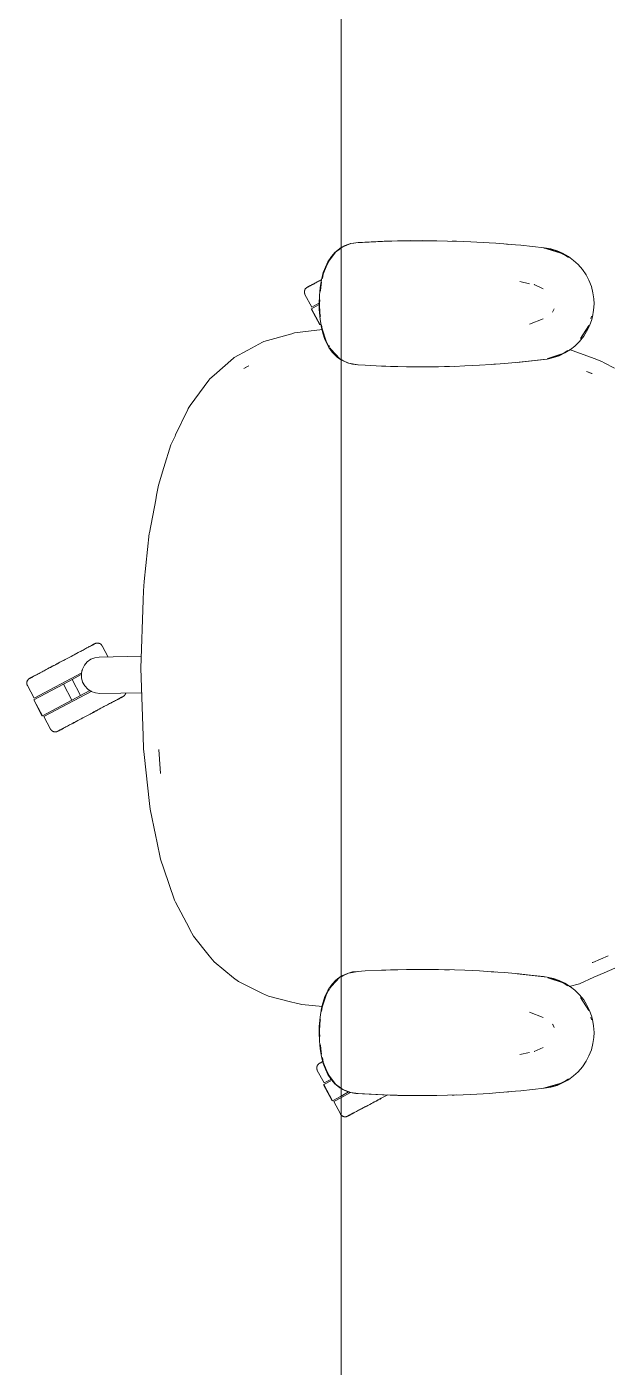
# Model space of a CAD drawing. Header units: millimetres. Extents: x 155927 to 326028, y -36033 to 97293.
# Drawn here: x 186959 to 187408, y 32993 to 34023 of the extents above; entities that cross this region are included whole.
import ezdxf

# ---------------------------------------------------------------- set-up
doc = ezdxf.new("R2010")
doc.units = ezdxf.units.MM
doc.header["$MEASUREMENT"] = 0
doc.layers.add('G-IMPT', color=8, linetype='CONTINUOUS', lineweight=9)
doc.layers.add('I-FURN', color=8, linetype='CONTINUOUS', lineweight=9)

msp = doc.modelspace()

# ---------------------------------------------------------------- linework, layer by layer
at = {"layer": 'G-IMPT'}
for p, q in [((187208.3, 33856), (187202.1, 33853.6)), ((187208.1, 33856), (187206.8, 33855.6)), ((187208.1, 33856), (187210.5, 33856.4)), ((187208.3, 33856), (187212.2, 33856.6)), ((187212.2, 33856.7), (187210.5, 33856.4)), ((187234, 33857.8), (187212.2, 33856.7)), ((187232.7, 33857.7), (187212.2, 33856.7)), ((187212.2, 33856.7), (187213.8, 33856.8)), ((187234, 33857.8), (187213.8, 33856.8)), ((187254.1, 33858.3), (187232.7, 33857.7)), ((187244.3, 33858.1), (187232.7, 33857.7)), ((187232.7, 33857.7), (187234, 33857.8)), ((187254.1, 33858.3), (187234, 33857.8)), ((187254.1, 33858.3), (187244.3, 33858.1)), ((187244.3, 33858.1), (187263.5, 33858.3)), ((187274.3, 33858.2), (187244.3, 33858.1)), ((187252.1, 33858.2), (187250.2, 33858.2)), ((187254.1, 33858.2), (187252.1, 33858.2)), ((187274.3, 33858.2), (187254.1, 33858.3)), ((187274.3, 33858.2), (187263.5, 33858.3)), ((187274.3, 33858.2), (187282.7, 33858)), ((187294.5, 33857.7), (187282.7, 33858)), ((187287.7, 33857.9), (187286.2, 33857.9)), ((187289.6, 33857.8), (187287.7, 33857.9)), ((187294.5, 33857.7), (187300.5, 33857.4)), ((187314.7, 33856.6), (187300.5, 33857.4)), ((187319.8, 33856.3), (187314.7, 33856.6)), ((187319.8, 33856.3), (187334.8, 33855)), ((187190.6, 33842.1), (187193.3, 33846.2)), ((187196.5, 33849.4), (187191.3, 33842.6)), ((187193.3, 33846.2), (187196, 33849.2)), ((187199.7, 33852.3), (187196, 33849.2)), ((187200.4, 33852.3), (187196.5, 33849.4)), ((187200.9, 33853), (187199.7, 33852.3)), ((187203.1, 33854.2), (187200.9, 33853)), ((187202.1, 33853.6), (187200.9, 33852.7)), ((187203.1, 33854.2), (187206.8, 33855.6)), ((187327.9, 33855.6), (187329.6, 33855.4)), ((187334.8, 33855), (187338.9, 33854.7)), ((187338.9, 33854.7), (187356.9, 33852.8)), ((187356.4, 33852.8), (187368.8, 33848.9)), ((187356.4, 33852.8), (187359.7, 33851.8)), ((187356.9, 33852.8), (187361.9, 33851.9)), ((187365.3, 33850.7), (187356.9, 33852.6)), ((187368.8, 33848.9), (187359.7, 33851.8)), ((187366.8, 33850.4), (187361.9, 33851.9)), ((187365.3, 33850.7), (187373.4, 33847)), ((187371, 33848.6), (187366.8, 33850.4)), ((187371, 33848.6), (187375.5, 33846.1)), ((187375.5, 33845.4), (187373.4, 33847)), ((187379.5, 33843.1), (187375.5, 33846.1)), ((187187.1, 33832.6), (187189.4, 33838.2)), ((187187.1, 33833.7), (187188.7, 33838)), ((187190.6, 33842.1), (187188.7, 33838)), ((187191.3, 33842.6), (187189.4, 33838.2)), ((187379.5, 33843.1), (187383, 33839.9)), ((187386.3, 33836.1), (187383, 33839.9)), ((187389.1, 33831.9), (187386.3, 33836.1)), ((187184.7, 33822.3), (187185.6, 33828.2)), ((187185.8, 33826.4), (187185.1, 33822.6)), ((187187.1, 33833.7), (187185.6, 33828.2)), ((187187.1, 33832.6), (187186.4, 33829.1)), ((187338.2, 33826.8), (187345.6, 33825.2)), ((187389.1, 33831.9), (187391.3, 33827.8)), ((187391.3, 33827.8), (187393.2, 33823)), ((187183.9, 33809.8), (187184.1, 33816.2)), ((187184.7, 33822.3), (187184.1, 33816.2)), ((187185.1, 33822.6), (187184.9, 33819.4)), ((187356, 33821.2), (187349.2, 33824.5)), ((187349.5, 33824.4), (187349.2, 33824.5)), ((187394.4, 33818.2), (187393.2, 33823)), ((187394.4, 33818.2), (187395.1, 33813.7)), ((187184, 33805.3), (187183.9, 33809.8)), ((187184, 33805.3), (187184.6, 33798)), ((187184.5, 33812.9), (187184.3, 33809.8)), ((187184.5, 33802.6), (187184.3, 33809.8)), ((187364.6, 33806), (187363.6, 33803.8)), ((187394.9, 33804.8), (187394.1, 33799.8)), ((187395.2, 33809.8), (187394.9, 33804.8)), ((187395.2, 33809.8), (187395.1, 33813.7)), ((187184.5, 33802.6), (187184.9, 33799.9)), ((187185.7, 33791.2), (187184.6, 33798)), ((187345.7, 33794.1), (187356.1, 33798.2)), ((187363.6, 33803.8), (187363.3, 33803.3)), ((187391.8, 33792.9), (187393.5, 33797.7)), ((187392.7, 33798.1), (187393.3, 33800.2)), ((187394.1, 33799.8), (187393.5, 33797.7)), ((187162.8, 33786.8), (187141.5, 33780.8)), ((187162.8, 33786.8), (187165.1, 33787.5)), ((187186.4, 33789.9), (187165.1, 33787.5)), ((187186.7, 33787.3), (187185.7, 33791.2)), ((187185.8, 33793.7), (187186.2, 33790.4)), ((187186.2, 33790.4), (187189.3, 33781)), ((187186.7, 33787.3), (187188.4, 33782.2)), ((187384.1, 33780.9), (187387.3, 33784.9)), ((187391.1, 33793), (187384.8, 33783.1)), ((187389, 33789.3), (187384.8, 33783.1)), ((187389.5, 33788.4), (187387.3, 33784.9)), ((187391.1, 33793), (187389, 33789.3)), ((187391.8, 33792.9), (187389.5, 33788.4)), ((187129.1, 33774.2), (187118.7, 33768.6)), ((187140.4, 33780.2), (187129.1, 33774.2)), ((187141.5, 33780.8), (187140.4, 33780.2)), ((187188.4, 33782.2), (187190.6, 33777.6)), ((187189.3, 33781), (187190.7, 33778.5)), ((187190.6, 33777.6), (187191.4, 33776.2)), ((187191, 33778.1), (187191.9, 33776.6)), ((187193.9, 33772.7), (187191.4, 33776.2)), ((187192.3, 33775.8), (187194.2, 33772.7)), ((187193, 33774.8), (187199.9, 33767.4)), ((187193, 33774.8), (187193.9, 33773.8)), ((187371.5, 33771.6), (187375.1, 33774)), ((187372.8, 33772), (187377.2, 33774.7)), ((187376.3, 33774.6), (187395.2, 33767.7)), ((187380.5, 33777.3), (187377.2, 33774.7)), ((187384.1, 33780.9), (187380.5, 33777.3)), ((187103.2, 33755), (187118, 33768)), ((187118, 33768), (187118.7, 33768.6)), ((187196.7, 33769.7), (187193.9, 33772.7)), ((187194.2, 33773.5), (187197.5, 33769.6)), ((187194.2, 33772.7), (187199.9, 33767.4)), ((187196.7, 33769.7), (187198, 33768.6)), ((187199.9, 33767.4), (187197.5, 33769.6)), ((187200.9, 33766.6), (187198, 33768.6)), ((187202.2, 33766.3), (187200.9, 33766.9)), ((187201.3, 33766.4), (187205.6, 33764.4)), ((187202.2, 33766.3), (187206.4, 33764.2)), ((187209.5, 33763.3), (187205.6, 33764.4)), ((187206.4, 33764.2), (187213.8, 33762.8)), ((187213.6, 33762.8), (187209.5, 33763.3)), ((187316.1, 33763.1), (187326.3, 33763.9)), ((187318.1, 33763.3), (187319.5, 33763.4)), ((187337.7, 33764.8), (187326.3, 33763.9)), ((187359.2, 33767.2), (187336.2, 33764.7)), ((187336.2, 33764.7), (187356.4, 33766.9)), ((187359.2, 33767.2), (187337.7, 33764.8)), ((187359.2, 33767.2), (187356.4, 33766.9)), ((187359.2, 33767.2), (187364.1, 33768.4)), ((187359.2, 33767.4), (187362.3, 33768)), ((187371.5, 33771.6), (187359.7, 33767.8)), ((187368.8, 33770.7), (187359.7, 33767.8)), ((187362.3, 33768), (187371.5, 33771.6)), ((187368.3, 33769.8), (187364.1, 33768.4)), ((187372.8, 33772), (187368.3, 33769.8)), ((187371.5, 33771.6), (187368.8, 33770.7)), ((187395.2, 33767.7), (187401.2, 33765.5)), ((187402.9, 33764.5), (187401.2, 33765.5)), ((187410.9, 33760.4), (187402.9, 33764.5)), ((187103.2, 33755), (187100, 33752.2)), ((187126, 33760), (187129.9, 33762)), ((187126, 33760), (187128.3, 33761.2)), ((187128.3, 33761.2), (187129.9, 33762)), ((187219.2, 33762.5), (187213.6, 33762.8)), ((187219.2, 33762.5), (187231.8, 33761.9)), ((187235.3, 33761.8), (187231.8, 33761.9)), ((187251, 33761.4), (187235.3, 33761.8)), ((187238.7, 33761.7), (187242, 33761.6)), ((187244.3, 33761.6), (187242, 33761.6)), ((187251, 33761.4), (187255.5, 33761.4)), ((187255.5, 33761.4), (187270.2, 33761.4)), ((187275.7, 33761.4), (187270.2, 33761.4)), ((187275.7, 33761.4), (187288, 33761.7)), ((187282.5, 33761.6), (187280.4, 33761.6)), ((187284.1, 33761.7), (187282.5, 33761.6)), ((187295.9, 33762), (187288, 33761.7)), ((187295.9, 33762), (187307.2, 33762.6)), ((187316.1, 33763.1), (187307.2, 33762.6)), ((187318.1, 33763.3), (187316.2, 33763.2)), ((187393.9, 33756.1), (187389.4, 33757.7)), ((187389.4, 33757.7), (187393.3, 33756.3)), ((187393.9, 33756.1), (187393.3, 33756.3)), ((187084.7, 33731.7), (187099.2, 33751.2)), ((187099.2, 33751.2), (187100, 33752.2)), ((187082.9, 33728.6), (187073.6, 33709)), ((187082.9, 33728.6), (187083.3, 33729.3)), ((187084.2, 33730.9), (187083.3, 33729.3)), ((187084.7, 33731.7), (187084.2, 33730.9)), ((187070, 33701.3), (187073.2, 33708.1)), ((187073.6, 33709), (187073.2, 33708.1)), ((187070, 33701.3), (187064.6, 33684)), ((187064.6, 33684), (187060.5, 33670.4)), ((187058.3, 33659.2), (187059, 33662.8)), ((187060.5, 33670.4), (187059, 33662.8)), ((187058.3, 33659.2), (187053.4, 33633.8)), ((187053.3, 33633.3), (187049.5, 33596.3)), ((187053.3, 33633.3), (187053.4, 33633.8)), ((187048.6, 33582), (187048.8, 33589.3)), ((187049.5, 33596.3), (187048.8, 33589.3)), ((187046.9, 33529.8), (187048.6, 33582)), ((187048.6, 33477.7), (187046.9, 33529.8)), ((187048.6, 33477.7), (187049, 33467.7)), ((187049.4, 33463.4), (187049, 33467.7)), ((187060.8, 33467.2), (187062.1, 33448.9)), ((187060.8, 33467.2), (187061.5, 33455.9)), ((187049.4, 33463.4), (187053.6, 33425.9)), ((187062.1, 33448.9), (187061.5, 33455.9)), ((187054.1, 33421.5), (187053.6, 33425.9)), ((187058.4, 33400.5), (187054.1, 33421.5)), ((187058.4, 33400.5), (187059.2, 33396.9)), ((187059.2, 33396.9), (187062, 33383)), ((187064.6, 33375.6), (187062, 33383)), ((187064.6, 33375.6), (187072.7, 33351.5)), ((187073.6, 33349.9), (187072.7, 33351.5)), ((187083.9, 33330.3), (187073.6, 33349.9)), ((187083.9, 33330.3), (187084.6, 33329)), ((187087.3, 33323.8), (187084.6, 33329)), ((187087.3, 33323.8), (187099.5, 33308.7)), ((187103.3, 33304), (187099.5, 33308.7)), ((187118.2, 33291.9), (187103.3, 33304)), ((187393.9, 33303.6), (187394.2, 33303.7)), ((187406, 33308.7), (187394.2, 33303.7)), ((187118.2, 33291.9), (187121.9, 33288.9)), ((187193, 33284.8), (187199.9, 33292.2)), ((187196.7, 33289.9), (187193.9, 33286.9)), ((187194.2, 33286.9), (187199.9, 33292.2)), ((187194.2, 33286.1), (187197.5, 33290)), ((187196.7, 33289.9), (187198, 33291.1)), ((187199.9, 33292.2), (187197.5, 33290)), ((187200.9, 33293), (187198, 33291.1)), ((187202.2, 33293.3), (187200.9, 33292.7)), ((187201.3, 33293.3), (187205.6, 33295.2)), ((187202.2, 33293.3), (187206.4, 33295.4)), ((187209.5, 33296.3), (187205.6, 33295.2)), ((187206.4, 33295.4), (187213.8, 33296.8)), ((187213.6, 33296.8), (187209.5, 33296.3)), ((187219.2, 33297.1), (187213.6, 33296.8)), ((187219.2, 33297.1), (187231.8, 33297.7)), ((187235.3, 33297.8), (187231.8, 33297.7)), ((187251, 33298.2), (187235.3, 33297.8)), ((187238.7, 33297.9), (187242, 33298)), ((187244.3, 33298), (187242, 33298)), ((187251, 33298.2), (187255.5, 33298.3)), ((187255.5, 33298.3), (187270.2, 33298.3)), ((187275.7, 33298.2), (187270.2, 33298.3)), ((187275.7, 33298.2), (187288, 33297.9)), ((187282.5, 33298), (187280.4, 33298)), ((187284.1, 33298), (187282.5, 33298)), ((187295.9, 33297.6), (187288, 33297.9)), ((187295.9, 33297.6), (187307.2, 33297.1)), ((187316.1, 33296.5), (187307.2, 33297.1)), ((187316.1, 33296.5), (187326.3, 33295.8)), ((187318.1, 33296.4), (187316.2, 33296.4)), ((187318.1, 33296.4), (187319.5, 33296.2)), ((187337.7, 33294.8), (187326.3, 33295.8)), ((187359.2, 33292.4), (187336.2, 33294.9)), ((187336.2, 33294.9), (187356.4, 33292.8)), ((187359.2, 33292.4), (187337.7, 33294.8)), ((187359.2, 33292.4), (187356.4, 33292.8)), ((187359.2, 33292.4), (187364.1, 33291.3)), ((187359.2, 33292.2), (187362.3, 33291.6)), ((187371.5, 33288), (187359.7, 33291.8)), ((187368.8, 33288.9), (187359.7, 33291.8)), ((187362.3, 33291.6), (187371.5, 33288)), ((187368.3, 33289.8), (187364.1, 33291.3)), ((187372.8, 33287.6), (187368.3, 33289.8)), ((187384, 33287.3), (187395.1, 33292.2)), ((187395.1, 33292.2), (187403, 33295.6)), ((187403, 33295.6), (187411.1, 33299.2)), ((187121.9, 33288.9), (187129.1, 33285.4)), ((187140.5, 33279.7), (187129.1, 33285.4)), ((187140.5, 33279.7), (187144.9, 33277.6)), ((187188.4, 33277.4), (187190.6, 33282)), ((187189.3, 33278.6), (187190.7, 33281.1)), ((187190.6, 33282), (187191.4, 33283.4)), ((187191, 33281.5), (187191.9, 33283)), ((187193.9, 33286.9), (187191.4, 33283.4)), ((187192.3, 33283.8), (187194.2, 33286.9)), ((187193, 33284.8), (187193.9, 33285.8)), ((187371.5, 33288), (187368.8, 33288.9)), ((187371.5, 33288), (187375.1, 33285.6)), ((187372.8, 33287.6), (187377.2, 33284.9)), ((187384, 33287.3), (187376.2, 33285.1)), ((187380.5, 33282.3), (187377.2, 33284.9)), ((187384.1, 33278.7), (187380.5, 33282.3)), ((187144.9, 33277.6), (187162.8, 33273.2)), ((187162.8, 33273.2), (187165.2, 33272.6)), ((187170.5, 33271.3), (187165.2, 33272.6)), ((187186.4, 33269.9), (187170.5, 33271.3)), ((187186.7, 33272.3), (187185.7, 33268.4)), ((187185.8, 33265.9), (187186.2, 33269.2)), ((187186.2, 33269.2), (187189.3, 33278.6)), ((187186.7, 33272.3), (187188.4, 33277.4)), ((187384.1, 33278.7), (187387.3, 33274.8)), ((187391.1, 33266.6), (187384.8, 33276.6)), ((187389, 33270.3), (187384.8, 33276.6)), ((187389.5, 33271.2), (187387.3, 33274.8)), ((187391.1, 33266.6), (187389, 33270.3)), ((187391.8, 33266.7), (187389.5, 33271.2)), ((187184, 33254.3), (187184.6, 33261.6)), ((187184.5, 33257), (187184.9, 33259.8)), ((187185.7, 33268.4), (187184.6, 33261.6)), ((187345.7, 33265.5), (187356.1, 33261.4)), ((187391.8, 33266.7), (187393.5, 33261.9)), ((187392.7, 33261.5), (187393.3, 33259.5)), ((187394.1, 33259.8), (187393.5, 33261.9)), ((187394.9, 33254.9), (187394.1, 33259.8)), ((187184, 33254.3), (187183.9, 33249.8)), ((187183.9, 33249.8), (187184.1, 33243.5)), ((187184.5, 33257), (187184.3, 33249.8)), ((187184.5, 33246.7), (187184.3, 33249.8)), ((187363.6, 33255.9), (187363.3, 33256.3)), ((187364.6, 33253.6), (187363.6, 33255.9)), ((187395.2, 33249.8), (187394.9, 33254.9)), ((187395.2, 33249.8), (187395.1, 33246)), ((187184.7, 33237.3), (187184.1, 33243.5)), ((187185.1, 33237), (187184.9, 33240.2)), ((187356, 33238.4), (187349.2, 33235.2)), ((187394.4, 33241.4), (187393.2, 33236.6)), ((187394.4, 33241.4), (187395.1, 33246)), ((187184.7, 33237.3), (187185.6, 33231.4)), ((187185.8, 33233.2), (187185.1, 33237)), ((187187.1, 33225.9), (187185.6, 33231.4)), ((187187.1, 33227), (187186.4, 33230.5)), ((187338.2, 33232.8), (187345.6, 33234.4)), ((187349.5, 33235.2), (187349.2, 33235.2)), ((187389.1, 33227.7), (187386.3, 33223.5)), ((187389.1, 33227.7), (187391.3, 33231.9)), ((187391.3, 33231.9), (187393.2, 33236.6)), ((187187.1, 33227), (187189.4, 33221.4)), ((187187.1, 33225.9), (187188.7, 33221.6)), ((187190.6, 33217.5), (187188.7, 33221.6)), ((187191.3, 33217), (187189.4, 33221.4)), ((187190.6, 33217.5), (187193.3, 33213.5)), ((187379.5, 33216.5), (187383, 33219.7)), ((187386.3, 33223.5), (187383, 33219.7)), ((187196.5, 33210.2), (187191.3, 33217)), ((187193.3, 33213.5), (187196, 33210.4)), ((187199.7, 33207.3), (187196, 33210.4)), ((187200.4, 33207.3), (187196.5, 33210.2)), ((187200.9, 33206.7), (187199.7, 33207.3)), ((187356.4, 33206.9), (187368.8, 33210.7)), ((187356.4, 33206.9), (187359.7, 33207.8)), ((187365.3, 33208.9), (187356.9, 33207)), ((187356.9, 33206.9), (187361.9, 33207.8)), ((187368.8, 33210.7), (187359.7, 33207.8)), ((187366.8, 33209.2), (187361.9, 33207.8)), ((187365.3, 33208.9), (187373.4, 33212.6)), ((187371, 33211), (187366.8, 33209.2)), ((187371, 33211), (187375.5, 33213.5)), ((187375.5, 33214.2), (187373.4, 33212.6)), ((187379.5, 33216.5), (187375.5, 33213.5)), ((187202.1, 33206), (187200.9, 33206.9)), ((187203.1, 33205.4), (187200.9, 33206.7)), ((187208.3, 33203.6), (187202.1, 33206)), ((187203.1, 33205.4), (187206.8, 33204)), ((187208.1, 33203.6), (187206.8, 33204)), ((187208.1, 33203.6), (187210.5, 33203.2)), ((187208.3, 33203.6), (187212.2, 33203.1)), ((187212.2, 33202.9), (187210.5, 33203.2)), ((187232.7, 33201.9), (187212.2, 33202.9)), ((187234, 33201.8), (187212.2, 33202.9)), ((187212.2, 33202.9), (187213.8, 33202.8)), ((187234, 33201.8), (187213.8, 33202.8)), ((187254.1, 33201.4), (187232.7, 33201.9)), ((187244.3, 33201.5), (187232.7, 33201.9)), ((187232.7, 33201.9), (187234, 33201.8)), ((187254.1, 33201.4), (187234, 33201.8)), ((187274.3, 33201.4), (187244.3, 33201.5)), ((187254.1, 33201.4), (187244.3, 33201.5)), ((187244.3, 33201.5), (187263.5, 33201.3)), ((187252.1, 33201.4), (187250.2, 33201.5)), ((187254.1, 33201.4), (187252.1, 33201.4)), ((187274.3, 33201.4), (187254.1, 33201.4)), ((187274.3, 33201.4), (187263.5, 33201.3)), ((187274.3, 33201.4), (187282.7, 33201.6)), ((187294.5, 33202), (187282.7, 33201.6)), ((187287.7, 33201.7), (187286.2, 33201.7)), ((187289.6, 33201.8), (187287.7, 33201.7)), ((187294.5, 33202), (187300.5, 33202.2)), ((187314.7, 33203), (187300.5, 33202.2)), ((187319.8, 33203.4), (187314.7, 33203)), ((187319.8, 33203.4), (187334.8, 33204.6)), ((187327.9, 33204), (187329.6, 33204.2)), ((187334.8, 33204.6), (187338.9, 33205)), ((187338.9, 33205), (187356.9, 33206.9))]:
    msp.add_line(p, q, dxfattribs=at)
at = {"layer": 'I-FURN'}
for p, q in [((187200.9, 32807.6), (187200.9, 34207.6)), ((187200.9, 34207.6), (187200.9, 32807.6)), ((187180, 33825.2), (187179.4, 33824.9)), ((187180.6, 33825.6), (187180, 33825.2)), ((187181.3, 33825.9), (187180.6, 33825.6)), ((187182, 33826.3), (187181.3, 33825.9)), ((187182.7, 33826.7), (187182, 33826.3)), ((187183.5, 33827.1), (187182.7, 33826.7)), ((187184.2, 33827.5), (187183.5, 33827.1)), ((187185, 33827.9), (187184.2, 33827.5)), ((187185.9, 33828.4), (187185, 33827.9)), ((187172.6, 33819.6), (187172.7, 33819.8)), ((187172.6, 33819.5), (187172.6, 33819.6)), ((187172.6, 33819.3), (187172.6, 33819.5)), ((187172.6, 33819.1), (187172.6, 33819.3)), ((187172.6, 33819), (187172.6, 33819.1)), ((187172.6, 33818.8), (187172.6, 33819)), ((187172.6, 33818.7), (187172.6, 33818.8)), ((187172.6, 33818.5), (187172.6, 33818.7)), ((187172.6, 33818.3), (187172.6, 33818.5)), ((187172.6, 33818.2), (187172.6, 33818.3)), ((187172.7, 33818), (187172.6, 33818.2)), ((187172.7, 33819.9), (187172.8, 33820.1)), ((187172.7, 33819.8), (187172.7, 33819.9)), ((187172.7, 33817.9), (187172.7, 33818)), ((187172.7, 33817.7), (187172.7, 33817.9)), ((187172.8, 33817.6), (187172.7, 33817.7)), ((187172.8, 33820.2), (187172.9, 33820.4)), ((187172.8, 33820.1), (187172.8, 33820.2)), ((187172.8, 33817.4), (187172.8, 33817.6)), ((187172.9, 33817.3), (187172.8, 33817.4)), ((187172.9, 33820.5), (187173, 33820.7)), ((187172.9, 33820.4), (187172.9, 33820.5)), ((187173, 33817.1), (187172.9, 33817.3)), ((187173, 33820.7), (187173.1, 33820.8)), ((187173, 33817), (187173, 33817.1)), ((187173, 33817), (187178.2, 33807.3)), ((187173.1, 33820.8), (187173.2, 33821)), ((187173.2, 33821.1), (187173.3, 33821.2)), ((187173.2, 33821), (187173.2, 33821.1)), ((187173.3, 33821.2), (187173.4, 33821.4)), ((187173.4, 33821.4), (187173.5, 33821.5)), ((187173.5, 33821.5), (187173.6, 33821.6)), ((187173.6, 33821.6), (187173.8, 33821.7)), ((187173.8, 33821.7), (187173.9, 33821.8)), ((187173.9, 33821.8), (187174, 33821.9)), ((187174, 33821.9), (187174.1, 33822)), ((187174.1, 33822), (187174.3, 33822.1)), ((187174.3, 33822.1), (187174.4, 33822.2)), ((187174.4, 33822.2), (187174.5, 33822.3)), ((187174.5, 33822.3), (187174.7, 33822.4)), ((187174.7, 33822.4), (187174.8, 33822.5)), ((187174.8, 33822.5), (187174.7, 33822.4)), ((187174.7, 33822.4), (187174.7, 33822.4)), ((187174.7, 33822.4), (187174.7, 33822.4)), ((187174.7, 33822.4), (187174.7, 33822.4)), ((187174.7, 33822.4), (187174.7, 33822.4)), ((187174.8, 33822.5), (187174.9, 33822.5)), ((187175, 33822.5), (187174.8, 33822.5)), ((187174.9, 33822.5), (187175, 33822.6)), ((187175, 33822.6), (187175.2, 33822.7)), ((187175.1, 33822.6), (187175, 33822.5)), ((187175.3, 33822.7), (187175.1, 33822.6)), ((187175.2, 33822.7), (187175.4, 33822.8)), ((187175.6, 33822.9), (187175.3, 33822.7)), ((187175.4, 33822.8), (187175.7, 33822.9)), ((187175.8, 33823), (187175.6, 33822.9)), ((187175.7, 33822.9), (187176, 33823.1)), ((187176.2, 33823.2), (187175.8, 33823)), ((187176, 33823.1), (187176.3, 33823.3)), ((187176.5, 33823.4), (187176.2, 33823.2)), ((187176.3, 33823.3), (187176.7, 33823.5)), ((187176.9, 33823.6), (187176.5, 33823.4)), ((187176.7, 33823.5), (187177.1, 33823.7)), ((187177.3, 33823.8), (187176.9, 33823.6)), ((187177.1, 33823.7), (187177.5, 33823.9)), ((187177.8, 33824.1), (187177.3, 33823.8)), ((187177.5, 33823.9), (187178, 33824.2)), ((187178.3, 33824.3), (187177.8, 33824.1)), ((187178, 33824.2), (187178.5, 33824.5)), ((187178.8, 33824.6), (187178.3, 33824.3)), ((187178.5, 33824.5), (187179.1, 33824.7)), ((187179.4, 33824.9), (187178.8, 33824.6)), ((187179.1, 33824.7), (187179.7, 33825.1)), ((187177.8, 33806), (187184.4, 33793.6)), ((187178, 33806), (187183.3, 33808.9)), ((187184.6, 33793.7), (187178, 33806)), ((187178.2, 33807.3), (187183.8, 33810.3)), ((187184.7, 33793.7), (187184.6, 33793.7)), ((187008.8, 33547.1), (187008.3, 33546.8)), ((187008.5, 33547), (187009, 33547.2)), ((187009.2, 33547.3), (187008.8, 33547.1)), ((187009, 33547.2), (187009.4, 33547.4)), ((187009.6, 33547.5), (187009.2, 33547.3)), ((187009.4, 33547.4), (187009.8, 33547.6)), ((187010, 33547.7), (187009.6, 33547.5)), ((187009.8, 33547.6), (187010.2, 33547.8)), ((187010.3, 33547.9), (187010, 33547.7)), ((187010.2, 33547.8), (187010.5, 33548)), ((187010.6, 33548.1), (187010.3, 33547.9)), ((187010.5, 33548), (187010.8, 33548.1)), ((187010.9, 33548.2), (187010.6, 33548.1)), ((187010.8, 33548.1), (187011, 33548.3)), ((187011.1, 33548.3), (187010.9, 33548.2)), ((187011, 33548.3), (187011.2, 33548.4)), ((187011.3, 33548.4), (187011.1, 33548.3)), ((187011.2, 33548.4), (187011.4, 33548.5)), ((187011.4, 33548.5), (187011.3, 33548.4)), ((187011.5, 33548.6), (187011.4, 33548.5)), ((187011.4, 33548.5), (187011.5, 33548.5)), ((187011.5, 33548.5), (187011.6, 33548.6)), ((187011.6, 33548.6), (187011.5, 33548.6)), ((187011.6, 33548.6), (187011.8, 33548.7)), ((187011.6, 33548.6), (187011.6, 33548.6)), ((187011.6, 33548.6), (187011.6, 33548.6)), ((187011.6, 33548.6), (187011.6, 33548.6)), ((187011.8, 33548.7), (187011.9, 33548.7)), ((187011.9, 33548.7), (187012.1, 33548.8)), ((187012.1, 33548.8), (187012.2, 33548.9)), ((187012.2, 33548.9), (187012.4, 33548.9)), ((187012.4, 33548.9), (187012.5, 33548.9)), ((187012.5, 33548.9), (187012.7, 33549)), ((187012.7, 33549), (187012.8, 33549)), ((187012.8, 33549), (187013, 33549)), ((187013, 33549), (187013.2, 33549.1)), ((187013.2, 33549.1), (187013.3, 33549.1)), ((187013.3, 33549.1), (187013.5, 33549.1)), ((187013.5, 33549.1), (187013.6, 33549.1)), ((187013.6, 33549.1), (187013.8, 33549.1)), ((187013.8, 33549.1), (187014, 33549)), ((187014, 33549), (187014.1, 33549)), ((187014.1, 33549), (187014.3, 33549)), ((187014.3, 33549), (187014.4, 33549)), ((187014.4, 33549), (187014.6, 33548.9)), ((187014.6, 33548.9), (187014.7, 33548.9)), ((187014.7, 33548.9), (187014.9, 33548.8)), ((187014.9, 33548.8), (187015, 33548.8)), ((187015, 33548.8), (187015.2, 33548.7)), ((187015.2, 33548.7), (187015.3, 33548.6)), ((187015.3, 33548.6), (187015.5, 33548.6)), ((187015.5, 33548.6), (187015.6, 33548.5)), ((187015.6, 33548.5), (187015.8, 33548.4)), ((187015.8, 33548.4), (187015.9, 33548.3)), ((187015.9, 33548.3), (187016, 33548.2)), ((187016, 33548.2), (187016.1, 33548.1)), ((187016.1, 33548.1), (187016.3, 33548)), ((187016.3, 33548), (187016.4, 33547.9)), ((187016.4, 33547.9), (187016.5, 33547.8)), ((187016.5, 33547.8), (187016.6, 33547.6)), ((187016.6, 33547.6), (187016.7, 33547.5)), ((187016.7, 33547.5), (187016.8, 33547.4)), ((187016.8, 33547.4), (187016.9, 33547.2)), ((187016.9, 33547.2), (187017, 33547.1)), ((187017, 33547.1), (187017, 33547)), ((186988.2, 33536.2), (186989.2, 33536.7)), ((186989.8, 33537), (186988.8, 33536.4)), ((186989.2, 33536.7), (186990.2, 33537.2)), ((186990.8, 33537.5), (186989.8, 33537)), ((186990.2, 33537.2), (186991.2, 33537.7)), ((186991.7, 33538), (186990.8, 33537.5)), ((186991.2, 33537.7), (186992.2, 33538.3)), ((186992.7, 33538.5), (186991.7, 33538)), ((186992.2, 33538.3), (186993.2, 33538.8)), ((186993.7, 33539.1), (186992.7, 33538.5)), ((186993.2, 33538.8), (186994.1, 33539.3)), ((186994.6, 33539.6), (186993.7, 33539.1)), ((186994.1, 33539.3), (186995.1, 33539.8)), ((186995.6, 33540.1), (186994.6, 33539.6)), ((186995.1, 33539.8), (186996, 33540.3)), ((186996.5, 33540.6), (186995.6, 33540.1)), ((186996, 33540.3), (186996.9, 33540.8)), ((186997.4, 33541.1), (186996.5, 33540.6)), ((186996.9, 33540.8), (186997.8, 33541.3)), ((186998.3, 33541.5), (186997.4, 33541.1)), ((186997.8, 33541.3), (186998.7, 33541.7)), ((186999.2, 33542), (186998.3, 33541.5)), ((186998.7, 33541.7), (186999.6, 33542.2)), ((187000.1, 33542.5), (186999.2, 33542)), ((186999.6, 33542.2), (187000.4, 33542.7)), ((187000.9, 33542.9), (187000.1, 33542.5)), ((187001.7, 33543.3), (187000.9, 33542.9)), ((187002.5, 33543.7), (187001.7, 33543.3)), ((187003.3, 33544.2), (187002.5, 33543.7)), ((187004, 33544.5), (187003.3, 33544.2)), ((187004.7, 33544.9), (187004, 33544.5)), ((187005.4, 33545.3), (187004.7, 33544.9)), ((187006, 33545.6), (187005.4, 33545.3)), ((187006.6, 33546), (187006, 33545.6)), ((187007.2, 33546.3), (187006.6, 33546)), ((187006.9, 33546.1), (187007.5, 33546.4)), ((187007.8, 33546.6), (187007.2, 33546.3)), ((187007.5, 33546.4), (187008, 33546.7)), ((187008.3, 33546.8), (187007.8, 33546.6)), ((187008, 33546.7), (187008.5, 33547)), ((187008.4, 33536.6), (187011.5, 33537.8)), ((187011.5, 33537.8), (187014.9, 33538.3)), ((187014.9, 33538.3), (187047.2, 33538.9)), ((187017, 33547), (187017.1, 33546.9)), ((187021.8, 33538.1), (187017.1, 33546.9)), ((186970.1, 33526.5), (186969.4, 33526.1)), ((186970.9, 33526.9), (186970.1, 33526.5)), ((186971.7, 33527.4), (186970.9, 33526.9)), ((186972.5, 33527.8), (186971.7, 33527.4)), ((186973.4, 33528.3), (186972.5, 33527.8)), ((186974.2, 33528.7), (186973.4, 33528.3)), ((186975.1, 33529.2), (186974.2, 33528.7)), ((186976, 33529.7), (186975.1, 33529.2)), ((186975.5, 33529.4), (186976.4, 33529.9)), ((186976.9, 33530.2), (186976, 33529.7)), ((186976.4, 33529.9), (186977.4, 33530.4)), ((186977.9, 33530.7), (186976.9, 33530.2)), ((186977.4, 33530.4), (186978.3, 33530.9)), ((186978.8, 33531.2), (186977.9, 33530.7)), ((186978.3, 33530.9), (186979.3, 33531.4)), ((186979.8, 33531.7), (186978.8, 33531.2)), ((186979.3, 33531.4), (186980.2, 33531.9)), ((186980.8, 33532.2), (186979.8, 33531.7)), ((186980.2, 33531.9), (186981.2, 33532.4)), ((186981.8, 33532.7), (186980.8, 33532.2)), ((186981.2, 33532.4), (186982.2, 33533)), ((186982.7, 33533.2), (186981.8, 33532.7)), ((186982.2, 33533), (186983.2, 33533.5)), ((186983.7, 33533.8), (186982.7, 33533.2)), ((186983.2, 33533.5), (186984.2, 33534)), ((186984.7, 33534.3), (186983.7, 33533.8)), ((186984.2, 33534), (186985.2, 33534.6)), ((186985.7, 33534.8), (186984.7, 33534.3)), ((186985.2, 33534.6), (186986.2, 33535.1)), ((186986.8, 33535.4), (186985.7, 33534.8)), ((186986.2, 33535.1), (186987.2, 33535.6)), ((186987.8, 33535.9), (186986.8, 33535.4)), ((186987.2, 33535.6), (186988.2, 33536.2)), ((186988.8, 33536.4), (186987.8, 33535.9)), ((187001.2, 33525.8), (187002, 33529.1)), ((187002, 33529.1), (187003.5, 33532.1)), ((187003.5, 33532.1), (187005.7, 33534.6)), ((187005.7, 33534.6), (187008.4, 33536.6)), ((186959.2, 33518.9), (186959.3, 33519.1)), ((186959.2, 33518.8), (186959.2, 33518.9)), ((186959.2, 33518.6), (186959.2, 33518.8)), ((186959.2, 33518.4), (186959.2, 33518.6)), ((186959.2, 33518.3), (186959.2, 33518.4)), ((186959.2, 33518.1), (186959.2, 33518.3)), ((186959.2, 33518), (186959.2, 33518.1)), ((186959.2, 33517.8), (186959.2, 33518)), ((186959.3, 33517.6), (186959.2, 33517.8)), ((186959.3, 33519.2), (186959.4, 33519.4)), ((186959.3, 33519.1), (186959.3, 33519.2)), ((186959.3, 33517.5), (186959.3, 33517.6)), ((186959.3, 33517.3), (186959.3, 33517.5)), ((186959.4, 33517.2), (186959.3, 33517.3)), ((186959.4, 33519.5), (186959.5, 33519.7)), ((186959.4, 33519.4), (186959.4, 33519.5)), ((186959.4, 33517), (186959.4, 33517.2)), ((186959.5, 33516.9), (186959.4, 33517)), ((186959.5, 33519.8), (186959.6, 33520)), ((186959.5, 33519.7), (186959.5, 33519.8)), ((186959.5, 33516.7), (186959.5, 33516.9)), ((186959.6, 33516.6), (186959.5, 33516.7)), ((186959.6, 33520.1), (186959.7, 33520.3)), ((186959.6, 33520), (186959.6, 33520.1)), ((186959.7, 33516.4), (186959.6, 33516.6)), ((186959.7, 33520.3), (186959.8, 33520.4)), ((186959.7, 33516.4), (186964.8, 33506.7)), ((186959.8, 33520.4), (186959.9, 33520.6)), ((186959.9, 33520.6), (186960, 33520.7)), ((186960, 33520.7), (186960.1, 33520.8)), ((186960.1, 33520.8), (186960.2, 33520.9)), ((186960.2, 33520.9), (186960.3, 33521.1)), ((186960.3, 33521.1), (186960.4, 33521.2)), ((186960.4, 33521.2), (186960.5, 33521.3)), ((186960.5, 33521.3), (186960.6, 33521.4)), ((186960.6, 33521.4), (186960.8, 33521.5)), ((186960.8, 33521.5), (186960.9, 33521.6)), ((186960.9, 33521.6), (186961, 33521.7)), ((186961, 33521.7), (186961.2, 33521.8)), ((186961.2, 33521.8), (186961.3, 33521.8)), ((186961.3, 33521.8), (186961.3, 33521.9)), ((186961.3, 33521.9), (186961.4, 33521.9)), ((186961.4, 33521.9), (186961.3, 33521.9)), ((186961.3, 33521.9), (186961.3, 33521.9)), ((186961.4, 33521.9), (186961.5, 33522)), ((186961.4, 33521.9), (186961.4, 33521.9)), ((186961.5, 33521.9), (186961.4, 33521.9)), ((186961.5, 33522), (186961.7, 33522)), ((186961.6, 33522), (186961.5, 33521.9)), ((186961.8, 33522.1), (186961.6, 33522)), ((186961.7, 33522), (186961.8, 33522.1)), ((186961.8, 33522.1), (186962.1, 33522.3)), ((186962, 33522.2), (186961.8, 33522.1)), ((186962.2, 33522.3), (186962, 33522.2)), ((186962.1, 33522.3), (186962.3, 33522.4)), ((186962.5, 33522.5), (186962.2, 33522.3)), ((186962.3, 33522.4), (186962.6, 33522.5)), ((186962.8, 33522.6), (186962.5, 33522.5)), ((186962.6, 33522.5), (186963, 33522.7)), ((186963.2, 33522.8), (186962.8, 33522.6)), ((186963, 33522.7), (186963.3, 33522.9)), ((186963.5, 33523), (186963.2, 33522.8)), ((186963.3, 33522.9), (186963.7, 33523.1)), ((186964, 33523.3), (186963.5, 33523)), ((186963.7, 33523.1), (186964.2, 33523.4)), ((186964.4, 33523.5), (186964, 33523.3)), ((186964.2, 33523.4), (186964.7, 33523.6)), ((186964.9, 33523.8), (186964.4, 33523.5)), ((186964.6, 33505.5), (186987.4, 33517.6)), ((186964.7, 33523.6), (186965.2, 33523.9)), ((186964.8, 33506.7), (187001.5, 33526.3)), ((186965.5, 33524.1), (186964.9, 33523.8)), ((186965.2, 33523.9), (186965.7, 33524.2)), ((186966, 33524.4), (186965.5, 33524.1)), ((186965.7, 33524.2), (186966.3, 33524.5)), ((186966.6, 33524.7), (186966, 33524.4)), ((186967.3, 33525), (186966.6, 33524.7)), ((186967.9, 33525.4), (186967.3, 33525)), ((186968.6, 33525.7), (186967.9, 33525.4)), ((186969.4, 33526.1), (186968.6, 33525.7)), ((186987.4, 33517.6), (186994, 33521.1)), ((186993.9, 33505.2), (186987.4, 33517.6)), ((186994, 33521.1), (187001.1, 33524.9)), ((187000.6, 33508.7), (186994, 33521.1)), ((187001.3, 33522.4), (187001.2, 33525.8)), ((187002.1, 33519.1), (187001.3, 33522.4)), ((187003.7, 33516.2), (187002.1, 33519.1)), ((187006, 33513.7), (187003.7, 33516.2)), ((186972.3, 33492.6), (187009.1, 33512.1)), ((187000.6, 33508.7), (186993.9, 33505.2)), ((187007.7, 33512.5), (187000.6, 33508.7)), ((187008.8, 33511.8), (187006, 33513.7)), ((187012, 33510.7), (187008.8, 33511.8)), ((187015.4, 33510.3), (187012, 33510.7)), ((187047.6, 33510.9), (187015.4, 33510.3)), ((187028.5, 33505.5), (187029.1, 33505.8)), ((187029.4, 33505.9), (187028.8, 33505.6)), ((187029.1, 33505.8), (187029.6, 33506.1)), ((187029.9, 33506.2), (187029.4, 33505.9)), ((187029.6, 33506.1), (187030.1, 33506.3)), ((187030.4, 33506.5), (187029.9, 33506.2)), ((187030.1, 33506.3), (187030.6, 33506.6)), ((187030.8, 33506.7), (187030.4, 33506.5)), ((187030.6, 33506.6), (187031, 33506.8)), ((187031.2, 33506.9), (187030.8, 33506.7)), ((187031, 33506.8), (187031.4, 33507)), ((187031.6, 33507.1), (187031.2, 33506.9)), ((187031.4, 33507), (187031.8, 33507.2)), ((187031.9, 33507.3), (187031.6, 33507.1)), ((187031.8, 33507.2), (187032.1, 33507.4)), ((187032.2, 33507.5), (187031.9, 33507.3)), ((187032.1, 33507.4), (187032.4, 33507.5)), ((187032.5, 33507.6), (187032.2, 33507.5)), ((187032.4, 33507.5), (187032.6, 33507.7)), ((187032.7, 33507.7), (187032.5, 33507.6)), ((187032.6, 33507.7), (187032.8, 33507.8)), ((187032.9, 33507.8), (187032.7, 33507.7)), ((187032.8, 33507.8), (187033, 33507.8)), ((187033, 33507.9), (187032.9, 33507.8)), ((187033.1, 33507.9), (187033, 33507.9)), ((187033, 33507.8), (187033.1, 33507.9)), ((187033.2, 33508), (187033.1, 33507.9)), ((187033.1, 33507.9), (187033.2, 33508)), ((187033.3, 33508), (187033.2, 33508)), ((187033.2, 33508), (187033.2, 33508)), ((187033.2, 33508), (187033.2, 33508)), ((187033.2, 33508), (187033.2, 33508)), ((187033.4, 33508.1), (187033.3, 33508)), ((187033.5, 33508.2), (187033.4, 33508.1)), ((187033.7, 33508.3), (187033.5, 33508.2)), ((187033.8, 33508.4), (187033.7, 33508.3)), ((187033.9, 33508.5), (187033.8, 33508.4)), ((187034, 33508.6), (187033.9, 33508.5)), ((187034.2, 33508.7), (187034, 33508.6)), ((187034.3, 33508.8), (187034.2, 33508.7)), ((187034.4, 33508.9), (187034.3, 33508.8)), ((187034.5, 33509), (187034.4, 33508.9)), ((187034.6, 33509.2), (187034.5, 33509)), ((187034.7, 33509.3), (187034.6, 33509.2)), ((187034.8, 33509.4), (187034.7, 33509.3)), ((187034.9, 33509.7), (187034.8, 33509.6)), ((187034.8, 33509.6), (187034.8, 33509.4)), ((187035, 33509.9), (187034.9, 33509.7)), ((187035.1, 33510.2), (187035, 33510)), ((187035, 33510), (187035, 33509.9)), ((187035.2, 33510.3), (187035.1, 33510.2)), ((187035.2, 33510.6), (187035.2, 33510.5)), ((187035.2, 33510.5), (187035.2, 33510.3)), ((186964.5, 33505.4), (186971, 33493)), ((186971.2, 33493.1), (186964.6, 33505.5)), ((186993.9, 33505.2), (186971.2, 33493.1)), ((187008.8, 33495), (187009.8, 33495.5)), ((187010.4, 33495.8), (187009.4, 33495.3)), ((187009.8, 33495.5), (187010.8, 33496.1)), ((187011.4, 33496.4), (187010.4, 33495.8)), ((187010.8, 33496.1), (187011.8, 33496.6)), ((187012.3, 33496.9), (187011.4, 33496.4)), ((187011.8, 33496.6), (187012.8, 33497.1)), ((187013.3, 33497.4), (187012.3, 33496.9)), ((187012.8, 33497.1), (187013.8, 33497.7)), ((187014.3, 33497.9), (187013.3, 33497.4)), ((187013.8, 33497.7), (187014.8, 33498.2)), ((187015.3, 33498.4), (187014.3, 33497.9)), ((187014.8, 33498.2), (187015.7, 33498.7)), ((187016.2, 33499), (187015.3, 33498.4)), ((187015.7, 33498.7), (187016.7, 33499.2)), ((187017.2, 33499.5), (187016.2, 33499)), ((187016.7, 33499.2), (187017.6, 33499.7)), ((187018.1, 33500), (187017.2, 33499.5)), ((187017.6, 33499.7), (187018.5, 33500.2)), ((187019, 33500.4), (187018.1, 33500)), ((187018.5, 33500.2), (187019.4, 33500.7)), ((187019.4, 33500.7), (187020.3, 33501.1)), ((187020.3, 33501.1), (187021.2, 33501.6)), ((187021.2, 33501.6), (187022, 33502)), ((187022, 33502), (187022.9, 33502.5)), ((187022.9, 33502.5), (187023.7, 33502.9)), ((187023.7, 33502.9), (187024.4, 33503.3)), ((187024.4, 33503.3), (187025.2, 33503.7)), ((187025.2, 33503.7), (187025.9, 33504.1)), ((187025.9, 33504.1), (187026.6, 33504.5)), ((187026.6, 33504.5), (187027.3, 33504.8)), ((187027.3, 33504.8), (187027.9, 33505.2)), ((187027.9, 33505.2), (187028.5, 33505.5)), ((187028.8, 33505.6), (187028.2, 33505.3)), ((186972.3, 33492.6), (186977.5, 33482.9)), ((186989.9, 33484.9), (186990.6, 33485.3)), ((186990.6, 33485.3), (186991.3, 33485.7)), ((186991.3, 33485.7), (186992.1, 33486.1)), ((186992.1, 33486.1), (186992.8, 33486.5)), ((186992.8, 33486.5), (186993.7, 33487)), ((186993.7, 33487), (186994.5, 33487.4)), ((186995, 33487.6), (186994.1, 33487.2)), ((186994.5, 33487.4), (186995.4, 33487.9)), ((186995.8, 33488.1), (186995, 33487.6)), ((186995.4, 33487.9), (186996.2, 33488.3)), ((186996.7, 33488.6), (186995.8, 33488.1)), ((186996.2, 33488.3), (186997.1, 33488.8)), ((186997.6, 33489.1), (186996.7, 33488.6)), ((186997.1, 33488.8), (186998, 33489.3)), ((186998.5, 33489.5), (186997.6, 33489.1)), ((186998, 33489.3), (186999, 33489.8)), ((186999.5, 33490), (186998.5, 33489.5)), ((186999, 33489.8), (186999.9, 33490.3)), ((187000.4, 33490.5), (186999.5, 33490)), ((186999.9, 33490.3), (187000.9, 33490.8)), ((187001.4, 33491.1), (187000.4, 33490.5)), ((187000.9, 33490.8), (187001.8, 33491.3)), ((187002.4, 33491.6), (187001.4, 33491.1)), ((187001.8, 33491.3), (187002.8, 33491.8)), ((187003.3, 33492.1), (187002.4, 33491.6)), ((187002.8, 33491.8), (187003.8, 33492.3)), ((187004.3, 33492.6), (187003.3, 33492.1)), ((187003.8, 33492.3), (187004.8, 33492.9)), ((187005.3, 33493.2), (187004.3, 33492.6)), ((187004.8, 33492.9), (187005.8, 33493.4)), ((187006.3, 33493.7), (187005.3, 33493.2)), ((187005.8, 33493.4), (187006.8, 33493.9)), ((187007.3, 33494.2), (187006.3, 33493.7)), ((187006.8, 33493.9), (187007.8, 33494.5)), ((187008.3, 33494.8), (187007.3, 33494.2)), ((187007.8, 33494.5), (187008.8, 33495)), ((187009.4, 33495.3), (187008.3, 33494.8)), ((186977.6, 33482.7), (186977.5, 33482.9)), ((186977.5, 33482.9), (186977.5, 33482.9)), ((186977.7, 33482.6), (186977.6, 33482.7)), ((186977.8, 33482.5), (186977.7, 33482.6)), ((186977.9, 33482.3), (186977.8, 33482.5)), ((186978, 33482.2), (186977.9, 33482.3)), ((186978.1, 33482.1), (186978, 33482.2)), ((186978.2, 33482), (186978.1, 33482.1)), ((186978.3, 33481.9), (186978.2, 33482)), ((186978.4, 33481.8), (186978.3, 33481.9)), ((186978.5, 33481.7), (186978.4, 33481.8)), ((186978.7, 33481.6), (186978.5, 33481.7)), ((186978.8, 33481.5), (186978.7, 33481.6)), ((186978.9, 33481.4), (186978.8, 33481.5)), ((186979.1, 33481.3), (186978.9, 33481.4)), ((186979.2, 33481.2), (186979.1, 33481.3)), ((186979.4, 33481.1), (186979.2, 33481.2)), ((186979.5, 33481.1), (186979.4, 33481.1)), ((186979.7, 33481), (186979.5, 33481.1)), ((186979.8, 33481), (186979.7, 33481)), ((186980, 33480.9), (186979.8, 33481)), ((186980.1, 33480.9), (186980, 33480.9)), ((186980.3, 33480.9), (186980.1, 33480.9)), ((186980.4, 33480.8), (186980.3, 33480.9)), ((186980.6, 33480.8), (186980.4, 33480.8)), ((186980.8, 33480.8), (186980.6, 33480.8)), ((186980.9, 33480.8), (186980.8, 33480.8)), ((186981.1, 33480.8), (186980.9, 33480.8)), ((186981.2, 33480.8), (186981.1, 33480.8)), ((186981.4, 33480.8), (186981.2, 33480.8)), ((186981.6, 33480.8), (186981.4, 33480.8)), ((186981.7, 33480.8), (186981.6, 33480.8)), ((186981.9, 33480.9), (186981.7, 33480.8)), ((186982, 33480.9), (186981.9, 33480.9)), ((186982.2, 33480.9), (186982, 33480.9)), ((186982.3, 33481), (186982.2, 33480.9)), ((186982.5, 33481.1), (186982.3, 33481)), ((186982.6, 33481.1), (186982.5, 33481.1)), ((186982.8, 33481.2), (186982.6, 33481.1)), ((186982.9, 33481.3), (186982.8, 33481.2)), ((186983, 33481.3), (186982.9, 33481.3)), ((186982.9, 33481.3), (186982.9, 33481.3)), ((186982.9, 33481.3), (186983, 33481.3)), ((186983.1, 33481.3), (186983, 33481.3)), ((186983, 33481.3), (186983, 33481.3)), ((186983, 33481.3), (186983.1, 33481.3)), ((186983.2, 33481.4), (186983.1, 33481.3)), ((186983.1, 33481.3), (186983.3, 33481.4)), ((186983.4, 33481.5), (186983.2, 33481.4)), ((186983.3, 33481.4), (186983.4, 33481.5)), ((186983.6, 33481.6), (186983.4, 33481.5)), ((186983.4, 33481.5), (186983.7, 33481.6)), ((186983.8, 33481.7), (186983.6, 33481.6)), ((186983.7, 33481.6), (186983.9, 33481.8)), ((186984.1, 33481.9), (186983.8, 33481.7)), ((186983.9, 33481.8), (186984.2, 33481.9)), ((186984.4, 33482), (186984.1, 33481.9)), ((186984.2, 33481.9), (186984.5, 33482.1)), ((186984.7, 33482.2), (186984.4, 33482)), ((186984.5, 33482.1), (186984.9, 33482.3)), ((186985.1, 33482.4), (186984.7, 33482.2)), ((186984.9, 33482.3), (186985.3, 33482.5)), ((186985.6, 33482.7), (186985.1, 33482.4)), ((186985.3, 33482.5), (186985.8, 33482.8)), ((186986, 33482.9), (186985.6, 33482.7)), ((186985.8, 33482.8), (186986.3, 33483)), ((186986.5, 33483.2), (186986, 33482.9)), ((186986.3, 33483), (186986.8, 33483.3)), ((186987.1, 33483.4), (186986.5, 33483.2)), ((186986.8, 33483.3), (186987.3, 33483.6)), ((186987.6, 33483.8), (186987.1, 33483.4)), ((186987.3, 33483.6), (186987.9, 33483.9)), ((186987.9, 33483.9), (186988.5, 33484.2)), ((186988.5, 33484.2), (186989.2, 33484.6)), ((186989.2, 33484.6), (186989.9, 33484.9)), ((187182.1, 33223.3), (187182.2, 33223.5)), ((187182.1, 33223.2), (187182.1, 33223.3)), ((187182.1, 33223), (187182.1, 33223.2)), ((187182.1, 33222.9), (187182.1, 33223)), ((187182.1, 33222.7), (187182.1, 33222.9)), ((187182.1, 33222.5), (187182.1, 33222.7)), ((187182.1, 33222.4), (187182.1, 33222.5)), ((187182.1, 33222.2), (187182.1, 33222.4)), ((187182.1, 33222.1), (187182.1, 33222.2)), ((187182.1, 33221.9), (187182.1, 33222.1)), ((187182.1, 33221.7), (187182.1, 33221.9)), ((187182.2, 33221.6), (187182.1, 33221.7)), ((187182.2, 33223.7), (187182.3, 33223.8)), ((187182.2, 33223.5), (187182.2, 33223.7)), ((187182.2, 33221.4), (187182.2, 33221.6)), ((187182.3, 33221.3), (187182.2, 33221.4)), ((187182.3, 33224), (187182.4, 33224.1)), ((187182.3, 33223.8), (187182.3, 33224)), ((187182.3, 33221.1), (187182.3, 33221.3)), ((187182.4, 33221), (187182.3, 33221.1)), ((187182.4, 33224.3), (187182.5, 33224.4)), ((187182.4, 33224.1), (187182.4, 33224.3)), ((187182.5, 33220.8), (187182.4, 33221)), ((187182.5, 33224.4), (187182.6, 33224.5)), ((187182.5, 33220.7), (187182.5, 33220.8)), ((187182.5, 33220.7), (187187.7, 33211)), ((187182.6, 33224.5), (187182.7, 33224.7)), ((187182.7, 33224.8), (187182.8, 33224.9)), ((187182.7, 33224.7), (187182.7, 33224.8)), ((187182.8, 33224.9), (187182.9, 33225.1)), ((187182.9, 33225.1), (187183, 33225.2)), ((187183, 33225.2), (187183.1, 33225.3)), ((187183.1, 33225.3), (187183.3, 33225.4)), ((187183.3, 33225.4), (187183.4, 33225.5)), ((187183.4, 33225.5), (187183.5, 33225.7)), ((187183.5, 33225.7), (187183.6, 33225.8)), ((187183.6, 33225.8), (187183.7, 33225.9)), ((187183.7, 33225.9), (187183.9, 33225.9)), ((187183.9, 33225.9), (187184, 33226)), ((187184, 33226), (187184.2, 33226.1)), ((187184.2, 33226.1), (187184.3, 33226.2)), ((187184.3, 33226.2), (187184.2, 33226.2)), ((187184.2, 33226.2), (187184.2, 33226.1)), ((187184.2, 33226.1), (187184.2, 33226.1)), ((187184.2, 33226.1), (187184.2, 33226.1)), ((187184.2, 33226.1), (187184.2, 33226.1)), ((187184.4, 33226.3), (187184.3, 33226.2)), ((187184.3, 33226.2), (187184.4, 33226.2)), ((187184.4, 33226.2), (187184.5, 33226.3)), ((187184.6, 33226.3), (187184.4, 33226.3)), ((187184.5, 33226.3), (187184.7, 33226.4)), ((187184.8, 33226.5), (187184.6, 33226.3)), ((187184.7, 33226.4), (187184.9, 33226.5)), ((187185.1, 33226.6), (187184.8, 33226.5)), ((187184.9, 33226.5), (187185.2, 33226.6)), ((187185.3, 33226.7), (187185.1, 33226.6)), ((187185.2, 33226.6), (187185.5, 33226.8)), ((187185.6, 33226.9), (187185.3, 33226.7)), ((187185.5, 33226.8), (187185.8, 33227)), ((187186, 33227.1), (187185.6, 33226.9)), ((187185.8, 33227), (187186.2, 33227.2)), ((187186.4, 33227.3), (187186, 33227.1)), ((187186.2, 33227.2), (187186.6, 33227.4)), ((187186.8, 33227.5), (187186.4, 33227.3)), ((187187.3, 33209.7), (187193.9, 33197.3)), ((187187.5, 33209.8), (187192.8, 33212.6)), ((187194.1, 33197.4), (187187.5, 33209.8)), ((187187.7, 33211), (187192.9, 33213.8)), ((187200.8, 33201), (187194.1, 33197.4)), ((187195.2, 33196.9), (187200.5, 33199.7)), ((187195.2, 33196.9), (187200.3, 33187.2)), ((187200.5, 33199.7), (187207.9, 33203.6)), ((187206.6, 33204.1), (187200.8, 33201)), ((187227.2, 33196.9), (187226.2, 33196.4)), ((187226.7, 33196.6), (187227.7, 33197.1)), ((187228.2, 33197.4), (187227.2, 33196.9)), ((187227.7, 33197.1), (187228.7, 33197.7)), ((187229.2, 33198), (187228.2, 33197.4)), ((187228.7, 33197.7), (187229.7, 33198.2)), ((187230.2, 33198.5), (187229.2, 33198)), ((187229.7, 33198.2), (187230.7, 33198.7)), ((187231.2, 33199), (187230.2, 33198.5)), ((187230.7, 33198.7), (187231.7, 33199.3)), ((187232.2, 33199.6), (187231.2, 33199)), ((187231.7, 33199.3), (187232.7, 33199.8)), ((187233.2, 33200.1), (187232.2, 33199.6)), ((187232.7, 33199.8), (187233.7, 33200.3)), ((187234.2, 33200.6), (187233.2, 33200.1)), ((187233.7, 33200.3), (187234.7, 33200.9)), ((187235.2, 33201.2), (187234.2, 33200.6)), ((187234.7, 33200.9), (187235.7, 33201.4)), ((187236.2, 33201.7), (187235.2, 33201.2)), ((187235.7, 33201.4), (187236.6, 33201.9)), ((187200.4, 33187.1), (187200.3, 33187.2)), ((187200.4, 33187), (187200.4, 33187.1)), ((187200.5, 33186.9), (187200.4, 33187)), ((187200.6, 33186.7), (187200.5, 33186.9)), ((187200.7, 33186.6), (187200.6, 33186.7)), ((187200.8, 33186.5), (187200.7, 33186.6)), ((187207.4, 33186.4), (187207.8, 33186.6)), ((187208, 33186.7), (187207.6, 33186.5)), ((187207.8, 33186.6), (187208.2, 33186.8)), ((187208.4, 33186.9), (187208, 33186.7)), ((187208.2, 33186.8), (187208.6, 33187)), ((187208.9, 33187.2), (187208.4, 33186.9)), ((187208.6, 33187), (187209.1, 33187.3)), ((187209.4, 33187.4), (187208.9, 33187.2)), ((187209.1, 33187.3), (187209.6, 33187.6)), ((187209.9, 33187.7), (187209.4, 33187.4)), ((187209.6, 33187.6), (187210.2, 33187.8)), ((187210.5, 33188), (187209.9, 33187.7)), ((187210.2, 33187.8), (187210.8, 33188.2)), ((187210.8, 33188.2), (187211.4, 33188.5)), ((187211.4, 33188.5), (187212, 33188.8)), ((187212, 33188.8), (187212.7, 33189.2)), ((187212.7, 33189.2), (187213.4, 33189.6)), ((187213.4, 33189.6), (187214.2, 33190)), ((187214.2, 33190), (187214.9, 33190.4)), ((187214.9, 33190.4), (187215.7, 33190.8)), ((187215.7, 33190.8), (187216.5, 33191.2)), ((187216.5, 33191.2), (187217.3, 33191.7)), ((187217.8, 33191.9), (187217, 33191.5)), ((187217.3, 33191.7), (187218.2, 33192.1)), ((187218.7, 33192.4), (187217.8, 33191.9)), ((187218.2, 33192.1), (187219.1, 33192.6)), ((187219.6, 33192.8), (187218.7, 33192.4)), ((187219.1, 33192.6), (187220, 33193.1)), ((187220.5, 33193.3), (187219.6, 33192.8)), ((187220, 33193.1), (187220.9, 33193.5)), ((187221.4, 33193.8), (187220.5, 33193.3)), ((187220.9, 33193.5), (187221.8, 33194)), ((187222.3, 33194.3), (187221.4, 33193.8)), ((187221.8, 33194), (187222.8, 33194.5)), ((187223.3, 33194.8), (187222.3, 33194.3)), ((187222.8, 33194.5), (187223.7, 33195)), ((187224.2, 33195.3), (187223.3, 33194.8)), ((187223.7, 33195), (187224.7, 33195.6)), ((187225.2, 33195.8), (187224.2, 33195.3)), ((187224.7, 33195.6), (187225.7, 33196.1)), ((187226.2, 33196.4), (187225.2, 33195.8)), ((187225.7, 33196.1), (187226.7, 33196.6)), ((187200.9, 33186.4), (187200.8, 33186.5)), ((187201, 33186.2), (187200.9, 33186.4)), ((187201.1, 33186.1), (187201, 33186.2)), ((187201.3, 33186), (187201.1, 33186.1)), ((187201.4, 33185.9), (187201.3, 33186)), ((187201.5, 33185.8), (187201.4, 33185.9)), ((187201.7, 33185.7), (187201.5, 33185.8)), ((187201.8, 33185.6), (187201.7, 33185.7)), ((187201.9, 33185.6), (187201.8, 33185.6)), ((187202.1, 33185.5), (187201.9, 33185.6)), ((187202.2, 33185.4), (187202.1, 33185.5)), ((187202.4, 33185.3), (187202.2, 33185.4)), ((187202.5, 33185.3), (187202.4, 33185.3)), ((187202.7, 33185.2), (187202.5, 33185.3)), ((187202.8, 33185.2), (187202.7, 33185.2)), ((187203, 33185.1), (187202.8, 33185.2)), ((187203.1, 33185.1), (187203, 33185.1)), ((187203.3, 33185.1), (187203.1, 33185.1)), ((187203.5, 33185.1), (187203.3, 33185.1)), ((187203.6, 33185.1), (187203.5, 33185.1)), ((187203.8, 33185), (187203.6, 33185.1)), ((187203.9, 33185), (187203.8, 33185)), ((187204.1, 33185), (187203.9, 33185)), ((187204.3, 33185.1), (187204.1, 33185)), ((187204.4, 33185.1), (187204.3, 33185.1)), ((187204.6, 33185.1), (187204.4, 33185.1)), ((187204.7, 33185.1), (187204.6, 33185.1)), ((187204.9, 33185.2), (187204.7, 33185.1)), ((187205, 33185.2), (187204.9, 33185.2)), ((187205.2, 33185.3), (187205, 33185.2)), ((187205.4, 33185.3), (187205.2, 33185.3)), ((187205.5, 33185.4), (187205.4, 33185.3)), ((187205.6, 33185.4), (187205.5, 33185.4)), ((187205.8, 33185.5), (187205.6, 33185.4)), ((187205.9, 33185.6), (187205.8, 33185.5)), ((187205.8, 33185.5), (187205.9, 33185.6)), ((187205.8, 33185.5), (187205.8, 33185.5)), ((187205.8, 33185.5), (187205.8, 33185.5)), ((187205.8, 33185.5), (187205.8, 33185.5)), ((187206, 33185.6), (187205.9, 33185.6)), ((187205.9, 33185.6), (187206, 33185.6)), ((187206.2, 33185.7), (187206, 33185.6)), ((187206, 33185.6), (187206.1, 33185.7)), ((187206.1, 33185.7), (187206.3, 33185.8)), ((187206.4, 33185.8), (187206.2, 33185.7)), ((187206.3, 33185.8), (187206.5, 33185.9)), ((187206.6, 33186), (187206.4, 33185.8)), ((187206.5, 33185.9), (187206.8, 33186)), ((187206.9, 33186.1), (187206.6, 33186)), ((187206.8, 33186), (187207.1, 33186.2)), ((187207.2, 33186.3), (187206.9, 33186.1)), ((187207.1, 33186.2), (187207.4, 33186.4)), ((187207.6, 33186.5), (187207.2, 33186.3))]:
    msp.add_line(p, q, dxfattribs=at)
msp.add_arc((187014.9, 33524.3), 13.8, 162.664, 167.6527, dxfattribs=at)
msp.add_open_spline([(187001.3, 33526.7), (187001.4, 33527.1), (187001.5, 33527.5), (187001.6, 33528)], degree=3, dxfattribs=at)

doc.saveas('drawing.dxf')
